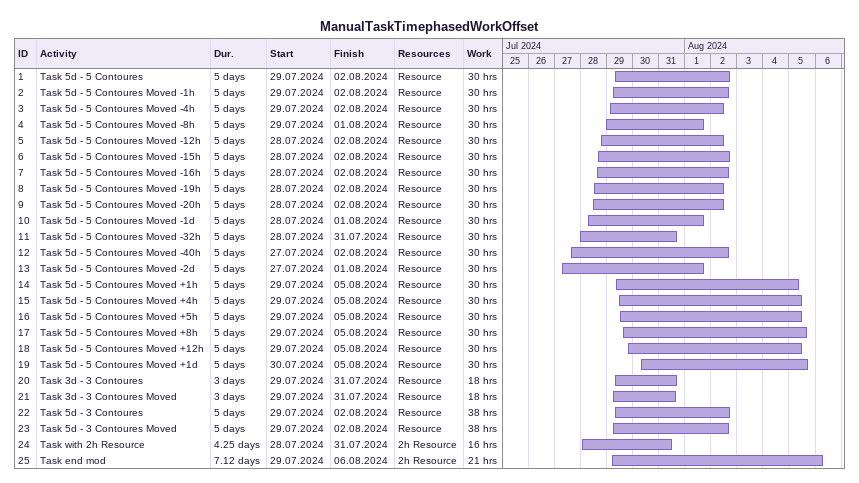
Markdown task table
ManualTaskTimephasedWorkOffset

| ID | Task | Duration | Start | Finish | Resources | Work (h) |
|---|---|---|---|---|---|---|
| 1 | Task 5d - 5 Contoures | 5d | 2024-07-29 | 2024-08-02 | Resource | 30 |
| 2 | Task 5d - 5 Contoures Moved -1h | 5d | 2024-07-29 | 2024-08-02 | Resource | 30 |
| 3 | Task 5d - 5 Contoures Moved -4h | 5d | 2024-07-29 | 2024-08-02 | Resource | 30 |
| 4 | Task 5d - 5 Contoures Moved -8h | 5d | 2024-07-29 | 2024-08-01 | Resource | 30 |
| 5 | Task 5d - 5 Contoures Moved -12h | 5d | 2024-07-28 | 2024-08-02 | Resource | 30 |
| 6 | Task 5d - 5 Contoures Moved -15h | 5d | 2024-07-28 | 2024-08-02 | Resource | 30 |
| 7 | Task 5d - 5 Contoures Moved -16h | 5d | 2024-07-28 | 2024-08-02 | Resource | 30 |
| 8 | Task 5d - 5 Contoures Moved -19h | 5d | 2024-07-28 | 2024-08-02 | Resource | 30 |
| 9 | Task 5d - 5 Contoures Moved -20h | 5d | 2024-07-28 | 2024-08-02 | Resource | 30 |
| 10 | Task 5d - 5 Contoures Moved -1d | 5d | 2024-07-28 | 2024-08-01 | Resource | 30 |
| 11 | Task 5d - 5 Contoures Moved -32h | 5d | 2024-07-28 | 2024-07-31 | Resource | 30 |
| 12 | Task 5d - 5 Contoures Moved -40h | 5d | 2024-07-27 | 2024-08-02 | Resource | 30 |
| 13 | Task 5d - 5 Contoures Moved -2d | 5d | 2024-07-27 | 2024-08-01 | Resource | 30 |
| 14 | Task 5d - 5 Contoures Moved +1h | 5d | 2024-07-29 | 2024-08-05 | Resource | 30 |
| 15 | Task 5d - 5 Contoures Moved +4h | 5d | 2024-07-29 | 2024-08-05 | Resource | 30 |
| 16 | Task 5d - 5 Contoures Moved +5h | 5d | 2024-07-29 | 2024-08-05 | Resource | 30 |
| 17 | Task 5d - 5 Contoures Moved +8h | 5d | 2024-07-29 | 2024-08-05 | Resource | 30 |
| 18 | Task 5d - 5 Contoures Moved +12h | 5d | 2024-07-29 | 2024-08-05 | Resource | 30 |
| 19 | Task 5d - 5 Contoures Moved +1d | 5d | 2024-07-30 | 2024-08-05 | Resource | 30 |
| 20 | Task 3d - 3 Contoures | 3d | 2024-07-29 | 2024-07-31 | Resource | 18 |
| 21 | Task 3d - 3 Contoures Moved | 3d | 2024-07-29 | 2024-07-31 | Resource | 18 |
| 22 | Task 5d - 3 Contoures | 5d | 2024-07-29 | 2024-08-02 | Resource | 38 |
| 23 | Task 5d - 3 Contoures Moved | 5d | 2024-07-29 | 2024-08-02 | Resource | 38 |
| 24 | Task with 2h Resource | 4.25d | 2024-07-28 | 2024-07-31 | 2h Resource | 16 |
| 25 | Task end mod | 7.12d | 2024-07-29 | 2024-08-06 | 2h Resource | 21 |
